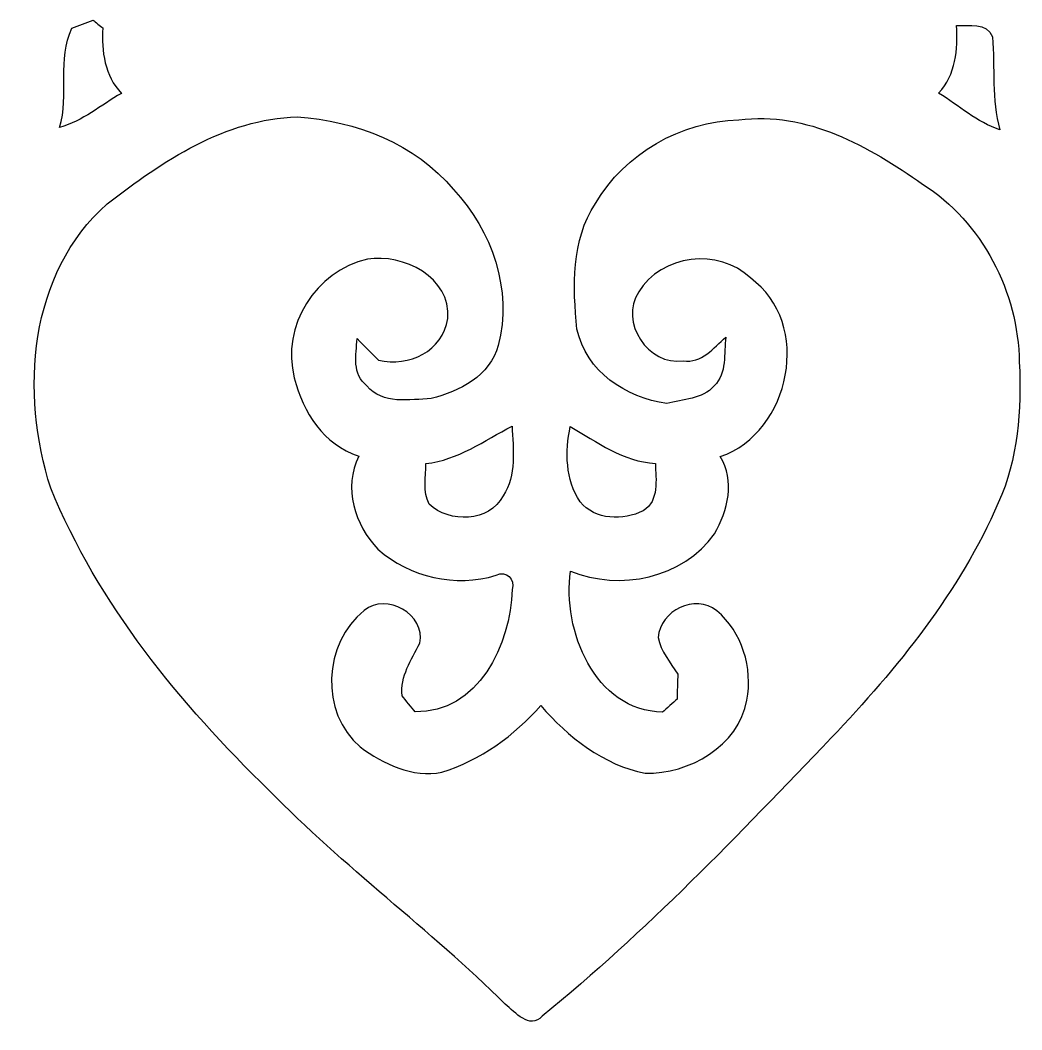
# Model space of a CAD drawing. Header units: centimetres. Extents: x -8 to 10.1, y -13.6 to 12.9.
# Drawn here: x -1.219 to 3.268, y 6.367 to 10.893 of the extents above; entities that cross this region are included whole.
import ezdxf

# ---------------------------------------------------------------- set-up
doc = ezdxf.new("R2010")
doc.units = ezdxf.units.CM
doc.header["$MEASUREMENT"] = 0
doc.layers.add('Camada 1', color=7, linetype='Continuous')

msp = doc.modelspace()

# ---------------------------------------------------------------- linework, layer by layer
at = {"layer": 'Camada 1', "color": 156}
for points, knots in [([(-0.98695, 10.85744), (-0.98695, 10.85744), (-0.98695, 10.85744), (-0.98695, 10.85744), (-0.98695, 10.85744), (-1.05397, 10.71915), (-0.99859, 10.55828), (-1.04198, 10.41223), (-1.04198, 10.41223), (-0.93897, 10.44187), (-0.85677, 10.51277), (-0.76505, 10.56534), (-0.76505, 10.56534), (-0.84125, 10.64543), (-0.85429, 10.75266), (-0.849, 10.85885), (-0.849, 10.85885), (-0.85994, 10.86731), (-0.88146, 10.88495), (-0.8924, 10.89342), (-0.8924, 10.89342), (-0.9238, 10.88143), (-0.9552, 10.86943), (-0.98695, 10.85744)], [0, 0, 0, 0, 0.1428571, 0.1428571, 0.1428571, 0.1428571, 0.2857143, 0.2857143, 0.2857143, 0.2857143, 0.4285714, 0.4285714, 0.4285714, 0.4285714, 0.5714286, 0.5714286, 0.5714286, 0.5714286, 0.7142857, 0.7142857, 0.7142857, 0.7142857, 1, 1, 1, 1]), ([(2.97546, 10.87014), (2.97546, 10.87014), (2.97546, 10.87014), (2.97546, 10.87014), (2.97546, 10.87014), (2.98286, 10.76148), (2.97334, 10.65001), (2.89572, 10.5664), (2.89572, 10.5664), (2.98674, 10.51066), (3.06716, 10.43587), (3.17017, 10.402), (3.17017, 10.402), (3.13209, 10.53853), (3.14795, 10.67964), (3.13737, 10.81864), (3.13737, 10.81864), (3.10951, 10.88495), (3.03225, 10.86696), (2.97546, 10.87014)], [0, 0, 0, 0, 0.1666667, 0.1666667, 0.1666667, 0.1666667, 0.3333333, 0.3333333, 0.3333333, 0.3333333, 0.5, 0.5, 0.5, 0.5, 0.6666667, 0.6666667, 0.6666667, 0.6666667, 1, 1, 1, 1]), ([(-0.82854, 10.0704), (-0.82854, 10.0704), (-0.82854, 10.0704), (-0.82854, 10.0704), (-0.82854, 10.0704), (-1.18202, 9.7596), (-1.21872, 9.2209), (-1.08219, 8.79616), (-1.08219, 8.79616), (-0.86912, 8.27475), (-0.50434, 7.82956), (-0.10288, 7.44044), (-0.10288, 7.44044), (0.22908, 7.09894), (0.61572, 6.81708), (0.95403, 6.48229), (0.95403, 6.48229), (0.99954, 6.4463), (1.06198, 6.36729), (1.12018, 6.42832), (1.12018, 6.42832), (1.58445, 6.8079), (2.00072, 7.24217), (2.41418, 7.67574), (2.41418, 7.67574), (2.71156, 7.98865), (2.98991, 8.33049), (3.16313, 8.72949), (3.16313, 8.72949), (3.25166, 8.92704), (3.26826, 9.14612), (3.25697, 9.3599), (3.25697, 9.3599), (3.25273, 9.67387), (3.0915, 9.9889), (2.82341, 10.15824), (2.82341, 10.15824), (2.58528, 10.32793), (2.30411, 10.48668), (2.00072, 10.4461), (2.00072, 10.4461), (1.74037, 10.44081), (1.49026, 10.29617), (1.35831, 10.07145), (1.35831, 10.07145), (1.24894, 9.90635), (1.25671, 9.6968), (1.2754, 9.50843), (1.2754, 9.50843), (1.31633, 9.31827), (1.49413, 9.2008), (1.67793, 9.17504), (1.67793, 9.17504), (1.7506, 9.19339), (1.83597, 9.19445), (1.8903, 9.25371), (1.8903, 9.25371), (1.94816, 9.31122), (1.93335, 9.39977), (1.94181, 9.47278), (1.94181, 9.47278), (1.88818, 9.4241), (1.83422, 9.35355), (1.75165, 9.36661), (1.75165, 9.36661), (1.59432, 9.34226), (1.46451, 9.54052), (1.55199, 9.67493), (1.55199, 9.67493), (1.65113, 9.8425), (1.91147, 9.87425), (2.05222, 9.73773), (2.05222, 9.73773), (2.33303, 9.53699), (2.23426, 9.04522), (1.91712, 8.93692), (1.91712, 8.93692), (1.9852, 8.82862), (1.95169, 8.69456), (1.89135, 8.5912), (1.89135, 8.5912), (1.75307, 8.39082), (1.46626, 8.33366), (1.24719, 8.42363), (1.24719, 8.42363), (1.20838, 8.16045), (1.35407, 7.79638), (1.65924, 7.7918), (1.65924, 7.7918), (1.67547, 7.80627), (1.70756, 7.83519), (1.72378, 7.84966), (1.72378, 7.84966), (1.72449, 7.87752), (1.72626, 7.93327), (1.72731, 7.96114), (1.72731, 7.96114), (1.69415, 8.01405), (1.65042, 8.06379), (1.63912, 8.12659), (1.63912, 8.12659), (1.64935, 8.24618), (1.80457, 8.32379), (1.90158, 8.24547), (1.90158, 8.24547), (2.01624, 8.15234), (2.06352, 7.98795), (2.03706, 7.84472), (2.03706, 7.84472), (1.9993, 7.63905), (1.77811, 7.51311), (1.58162, 7.51735), (1.58162, 7.51735), (1.39429, 7.55438), (1.2352, 7.67856), (1.11349, 7.82143), (1.11349, 7.82143), (0.9946, 7.68667), (0.84396, 7.57485), (0.67039, 7.52264), (0.67039, 7.52264), (0.53917, 7.49511), (0.40758, 7.55933), (0.30456, 7.63553), (0.30456, 7.63553), (0.12254, 7.78932), (0.13947, 8.10119), (0.32185, 8.24654), (0.32185, 8.24654), (0.42133, 8.33191), (0.59843, 8.22783), (0.57126, 8.10048), (0.57126, 8.10048), (0.53247, 8.02569), (0.48377, 7.95267), (0.49225, 7.86377), (0.49225, 7.86377), (0.5067, 7.84613), (0.53564, 7.81085), (0.55011, 7.79322), (0.55011, 7.79322), (0.83267, 7.78369), (0.97944, 8.09801), (0.98472, 8.34143), (0.98472, 8.34143), (1.00024, 8.38658), (0.95968, 8.42963), (0.91381, 8.40493), (0.91381, 8.40493), (0.73213, 8.34955), (0.52611, 8.39611), (0.38393, 8.52134), (0.38393, 8.52134), (0.27987, 8.63), (0.22696, 8.79792), (0.29856, 8.93833), (0.29856, 8.93833), (0.13981, 8.99125), (0.04879, 9.13483), (0.0093, 9.2897), (0.0093, 9.2897), (-0.05067, 9.52253), (0.1049, 9.76912), (0.33667, 9.82204), (0.33667, 9.82204), (0.49719, 9.8485), (0.71273, 9.74055), (0.69651, 9.55569), (0.69651, 9.55569), (0.67498, 9.40859), (0.52258, 9.33874), (0.38676, 9.36872), (0.38676, 9.36872), (0.35501, 9.40118), (0.3229, 9.43363), (0.29081, 9.46573), (0.29081, 9.46573), (0.28553, 9.39377), (0.26752, 9.30487), (0.33455, 9.25407), (0.33455, 9.25407), (0.4044, 9.17011), (0.52646, 9.19162), (0.62276, 9.19797), (0.62276, 9.19797), (0.74836, 9.22725), (0.88664, 9.30063), (0.92299, 9.43504), (0.92299, 9.43504), (0.9886, 9.68199), (0.89407, 9.95115), (0.7226, 10.1339), (0.7226, 10.1339), (0.5515, 10.34097), (0.28446, 10.44187), (0.02234, 10.46022), (0.02234, 10.46022), (-0.30185, 10.44999), (-0.58089, 10.2623), (-0.82854, 10.0704)], [0, 0, 0, 0, 0.0196078, 0.0196078, 0.0196078, 0.0196078, 0.0392157, 0.0392157, 0.0392157, 0.0392157, 0.0588235, 0.0588235, 0.0588235, 0.0588235, 0.0784314, 0.0784314, 0.0784314, 0.0784314, 0.0980392, 0.0980392, 0.0980392, 0.0980392, 0.1176471, 0.1176471, 0.1176471, 0.1176471, 0.1372549, 0.1372549, 0.1372549, 0.1372549, 0.1568627, 0.1568627, 0.1568627, 0.1568627, 0.1764706, 0.1764706, 0.1764706, 0.1764706, 0.1960784, 0.1960784, 0.1960784, 0.1960784, 0.2156863, 0.2156863, 0.2156863, 0.2156863, 0.2352941, 0.2352941, 0.2352941, 0.2352941, 0.254902, 0.254902, 0.254902, 0.254902, 0.2745098, 0.2745098, 0.2745098, 0.2745098, 0.2941176, 0.2941176, 0.2941176, 0.2941176, 0.3137255, 0.3137255, 0.3137255, 0.3137255, 0.3333333, 0.3333333, 0.3333333, 0.3333333, 0.3529412, 0.3529412, 0.3529412, 0.3529412, 0.372549, 0.372549, 0.372549, 0.372549, 0.3921569, 0.3921569, 0.3921569, 0.3921569, 0.4117647, 0.4117647, 0.4117647, 0.4117647, 0.4313725, 0.4313725, 0.4313725, 0.4313725, 0.4509804, 0.4509804, 0.4509804, 0.4509804, 0.4705882, 0.4705882, 0.4705882, 0.4705882, 0.4901961, 0.4901961, 0.4901961, 0.4901961, 0.5098039, 0.5098039, 0.5098039, 0.5098039, 0.5294118, 0.5294118, 0.5294118, 0.5294118, 0.5490196, 0.5490196, 0.5490196, 0.5490196, 0.5686275, 0.5686275, 0.5686275, 0.5686275, 0.5882353, 0.5882353, 0.5882353, 0.5882353, 0.6078431, 0.6078431, 0.6078431, 0.6078431, 0.627451, 0.627451, 0.627451, 0.627451, 0.6470588, 0.6470588, 0.6470588, 0.6470588, 0.6666667, 0.6666667, 0.6666667, 0.6666667, 0.6862745, 0.6862745, 0.6862745, 0.6862745, 0.7058824, 0.7058824, 0.7058824, 0.7058824, 0.7254902, 0.7254902, 0.7254902, 0.7254902, 0.745098, 0.745098, 0.745098, 0.745098, 0.7647059, 0.7647059, 0.7647059, 0.7647059, 0.7843137, 0.7843137, 0.7843137, 0.7843137, 0.8039216, 0.8039216, 0.8039216, 0.8039216, 0.8235294, 0.8235294, 0.8235294, 0.8235294, 0.8431373, 0.8431373, 0.8431373, 0.8431373, 0.8627451, 0.8627451, 0.8627451, 0.8627451, 0.8823529, 0.8823529, 0.8823529, 0.8823529, 0.9019608, 0.9019608, 0.9019608, 0.9019608, 0.9215686, 0.9215686, 0.9215686, 0.9215686, 0.9411765, 0.9411765, 0.9411765, 0.9411765, 0.9607843, 0.9607843, 0.9607843, 0.9607843, 1, 1, 1, 1]), ([(0.59879, 8.90623), (0.59879, 8.90623), (0.59879, 8.90623), (0.59879, 8.90623), (0.59879, 8.90623), (0.6002, 8.8459), (0.58256, 8.77958), (0.6136, 8.72419), (0.6136, 8.72419), (0.70321, 8.63776), (0.88418, 8.642), (0.94416, 8.76123), (0.94416, 8.76123), (1.00553, 8.85401), (0.98931, 8.96902), (0.98472, 9.0738), (0.98472, 9.0738), (0.86055, 9.00888), (0.74236, 8.92034), (0.59879, 8.90623)], [0, 0, 0, 0, 0.1666667, 0.1666667, 0.1666667, 0.1666667, 0.3333333, 0.3333333, 0.3333333, 0.3333333, 0.5, 0.5, 0.5, 0.5, 0.6666667, 0.6666667, 0.6666667, 0.6666667, 1, 1, 1, 1]), ([(1.28987, 8.73407), (1.28987, 8.73407), (1.28987, 8.73407), (1.28987, 8.73407), (1.28987, 8.73407), (1.35585, 8.65258), (1.48461, 8.64799), (1.57139, 8.69456), (1.57139, 8.69456), (1.64618, 8.73972), (1.62784, 8.8332), (1.62713, 8.90623), (1.62713, 8.90623), (1.4832, 8.9147), (1.36467, 9.00148), (1.24543, 9.07239), (1.24543, 9.07239), (1.22178, 8.95879), (1.22356, 8.83355), (1.28987, 8.73407)], [0, 0, 0, 0, 0.1666667, 0.1666667, 0.1666667, 0.1666667, 0.3333333, 0.3333333, 0.3333333, 0.3333333, 0.5, 0.5, 0.5, 0.5, 0.6666667, 0.6666667, 0.6666667, 0.6666667, 1, 1, 1, 1])]:
    msp.add_open_spline(points, degree=3, knots=knots, dxfattribs=at)

doc.saveas('drawing.dxf')
